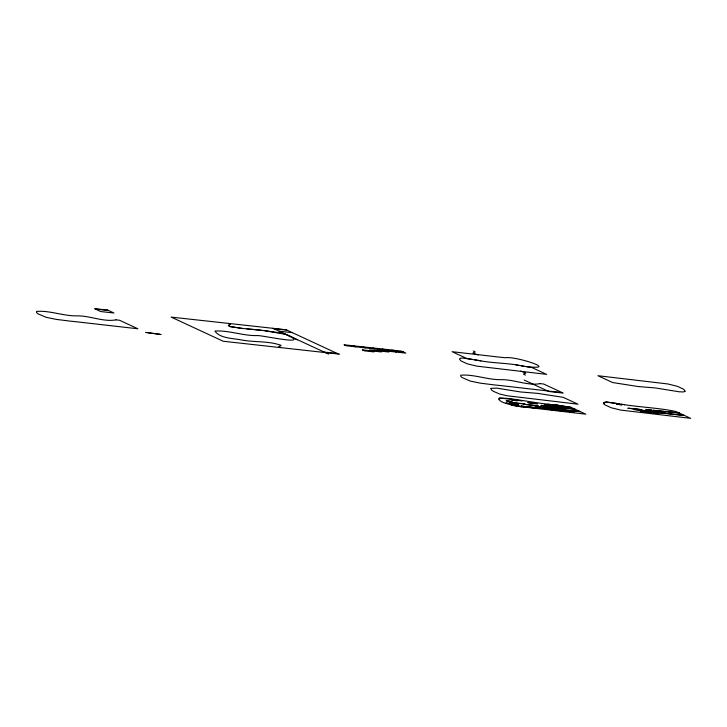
<?xml version="1.0" encoding="UTF-8"?>
<svg xmlns="http://www.w3.org/2000/svg" width="727" height="727" viewBox="0 0 727 727"><rect width="100%" height="100%" fill="white"/><g stroke="black" fill="none" stroke-linecap="round" stroke-linejoin="round"><path stroke-width="1.09" d="M506.283 400.795L512.126 401.558L506.319 400.877M541.07 405.302L547.667 406.175L541.097 405.402M658.607 413.563L640.442 411.555M242.182 328.413L247.625 328.922M241.437 328.34L229.668 326.45L228.36 325.469L230.541 324.315L228.651 323.433L230.541 324.315L228.36 325.469L230.077 326.605L242.927 328.486M246.571 328.822L249.67 329.113M248.652 329.022L251.669 329.313A94.41 7.079 7.3 0 1 258.567 330.003L264.019 330.585M539.007 407.883L541.633 408.22A32.079 2.408 7.3 0 0 548.122 408.938L553.111 409.383L533.736 407.629A47.21 3.535 7.3 0 1 528.547 407.056L521.032 406.093L540.016 407.892M250.679 329.213L258.567 330.003A87.404 6.552 7.3 0 1 261.284 330.285M679.336 413.081L652.828 410.282L671.285 412.1A128.997 9.669 7.3 0 1 679.1 412.972M574.239 408.81A128.997 9.669 7.3 0 0 566.424 407.938L547.967 406.12L574.475 408.919M580.5 411.718L569.768 410.601A147.427 11.05 7.3 0 1 559.79 409.501L553.801 408.801L579.71 411.346M529.392 407.402L537.607 408.12L515.089 405.784A18.711 1.399 7.3 0 1 511.281 405.021C508.373 403.685 497.213 402.04 499.549 398.023L514.471 399.659M559.317 405.493L547.876 404.321L559.872 405.83A43.184 3.235 7.3 0 0 563.743 406.239L571.058 407.338L585.789 414.172L518.824 406.411A16.248 1.218 7.3 0 1 516.288 405.993L526.103 407.056M506.047 403.058L518.478 404.494L514.116 404.248A11.823 0.891 7.3 0 1 511.272 403.93L506.092 403.103M509.282 402.158L524.64 403.885L519.078 403.503A18.339 1.372 7.3 0 1 516.288 403.194L509.309 402.167M95.364 309.039L108.532 310.493M273.761 328.686L286.938 330.14M279.177 331.203L292.354 332.657M403.667 352.104L346.197 345.779L344.025 344.771L401.504 351.105L405.839 353.113L377.104 349.951L381.439 351.959L362.273 349.851L364.445 350.859L374.023 351.913L369.689 349.896L388.845 352.013L382.347 348.987M324.151 352.077L337.328 353.531M161.203 334.52L145.754 332.43L159.731 334.256M339.609 354.167L223.198 341.245L171.172 317.099L286.12 329.758L338.137 353.904M563.161 393.071L548.794 391.489L524.14 380.048M263.319 330.503L285.475 334.247M264.71 330.658L278.523 332.639A20.238 1.518 7.3 0 1 282.712 333.511L287.329 334.902M554.783 407.029L562.734 407.956A131.323 9.851 7.3 0 0 575.357 409.328M538.807 407.874L536.68 407.574M571.058 407.338L556.2 404.966M521.513 406.802L511.281 405.021M472.386 359.356L466.643 358.447L452.067 351.686L499.304 357.121A87.213 6.543 7.3 0 1 505.292 357.739C515.788 355.785 564.643 371.988 521.268 365.881M526.357 366.726L531.882 367.535L546.613 374.369L476.703 366.117L467.188 363.791L460.827 360.846L459.437 358.902L460.827 358.129L463.444 358.102L480.892 360.837M499.022 399.786L498.813 398.378C507.909 396.842 534.963 403.567 555.692 404.875M524.321 366.399C508.945 362.7 493.051 363.555 477.621 360.265M516.006 364.99L518.615 365.436M555.192 404.794L557.236 405.139M624.366 404.703C641.514 407.311 658.88 407.911 675.919 411.5L690.65 418.334L620.74 410.083L611.225 407.756L604.864 404.812L603.455 402.931L606.618 402.022L619.486 403.848M522.122 400.986L516.797 400.068M474.486 359.711L476.63 360.092M621.658 404.23L624.538 404.739M622.021 404.294L605.973 402.013L603.674 402.54L603.883 403.948M478.084 354.921L473.113 353.231A36.305 2.726 7.3 0 1 473.113 352.886L475.258 351.977L473.332 350.959M520.596 371.133L525.576 372.824A36.305 2.726 7.3 0 1 525.576 373.169L523.431 374.078L525.348 375.096M517.206 400.695L511.708 400.023L517.333 400.75M658.635 413.527L651.428 412.536A33.051 2.481 7.3 0 0 647.221 412.073L640.296 411.509M280.667 347.579L278.741 346.552L280.886 345.652A36.305 2.726 7.3 0 0 280.886 345.298C268.599 340.836 254.668 342.426 241.809 340.018C233.322 338.273 219.872 338.518 214.947 331.058C228.941 330.131 242.936 335.956 257.176 335.583C261.302 335.011 311.601 346.479 287.519 335.047M285.92 334.411L297.425 339.854M391.926 350.05L396.26 352.059M372.769 347.933L374.932 348.942M363.182 346.879L365.354 347.888M353.604 345.825L355.776 346.834M272.952 328.313L328.486 354.085M115.984 319.853C103.416 322.234 89.894 315.563 76.862 315.872C63.285 316.109 49.918 310.32 36.55 311.41L36.504 312.456L37.74 313.682L46.065 317.29L56.342 319.407L70.301 321.143A86.604 6.498 7.3 0 0 76.299 321.761L137.894 328.786L119.473 320.234L115.984 319.853M540.17 383.638C527.602 386.028 514.08 379.358 501.048 379.658C487.472 379.903 474.104 374.105 460.736 375.196L460.691 376.241L461.936 377.467L470.251 381.084L480.529 383.193L494.487 384.937A86.604 6.498 7.3 0 0 500.485 385.555L562.08 392.571L543.66 384.02L540.17 383.638M491.034 388.409L491.243 389.817L493.469 391.353L499.467 393.952L506.837 395.724L578.01 404.203L563.28 397.369L537.726 393.371L520.35 391.944L496.623 388.1L491.034 388.409M685.061 391.171L683.662 391.944L679.272 391.808L655.545 387.964L638.17 386.537L612.616 382.538L597.885 375.705L667.786 383.956L677.31 386.282L683.662 389.227L685.061 391.171M628.001 408.238L641.777 409.683L637.706 409.137A19.847 1.49 7.3 0 0 632.881 408.592L628.001 408.238M563.734 409.174L549.885 407.847A126.271 9.469 7.3 0 1 545.968 407.42L541.515 406.92A86.004 6.452 7.3 0 1 535.063 406.166L563.734 409.174M633.381 409.437L665.432 412.881L657.562 411.936A120.064 9.006 7.3 0 0 647.212 410.782L633.381 409.437M650.465 411.882L684.025 415.444L680.754 415.053A119.437 8.951 7.3 0 0 673.275 414.199L670.476 413.89A150.58 11.287 7.3 0 0 665.996 413.399L650.465 411.882M561.453 406.747L555.128 406.293A22.764 1.708 7.3 0 1 552.057 405.957L544.287 404.848L561.453 406.747M538.035 405.766L532.546 405.357A20.356 1.527 7.3 0 1 529.138 404.975L523.149 404.103L538.035 405.766M616.641 404.176L621.921 404.821L616.641 404.176M646.003 409.446L651.356 410.01L646.003 409.446M573.839 412L563.334 411.009A73.191 5.489 7.3 0 1 555.283 410.11L549.167 409.365L573.839 411.982M537.489 403.758L535.272 403.63A8.279 0.618 7.3 0 1 532.019 403.285L527.784 402.585L537.489 403.758M107.714 310.111L94.546 308.666L100.78 311.556L113.948 313.01L107.714 310.111"/></g></svg>
